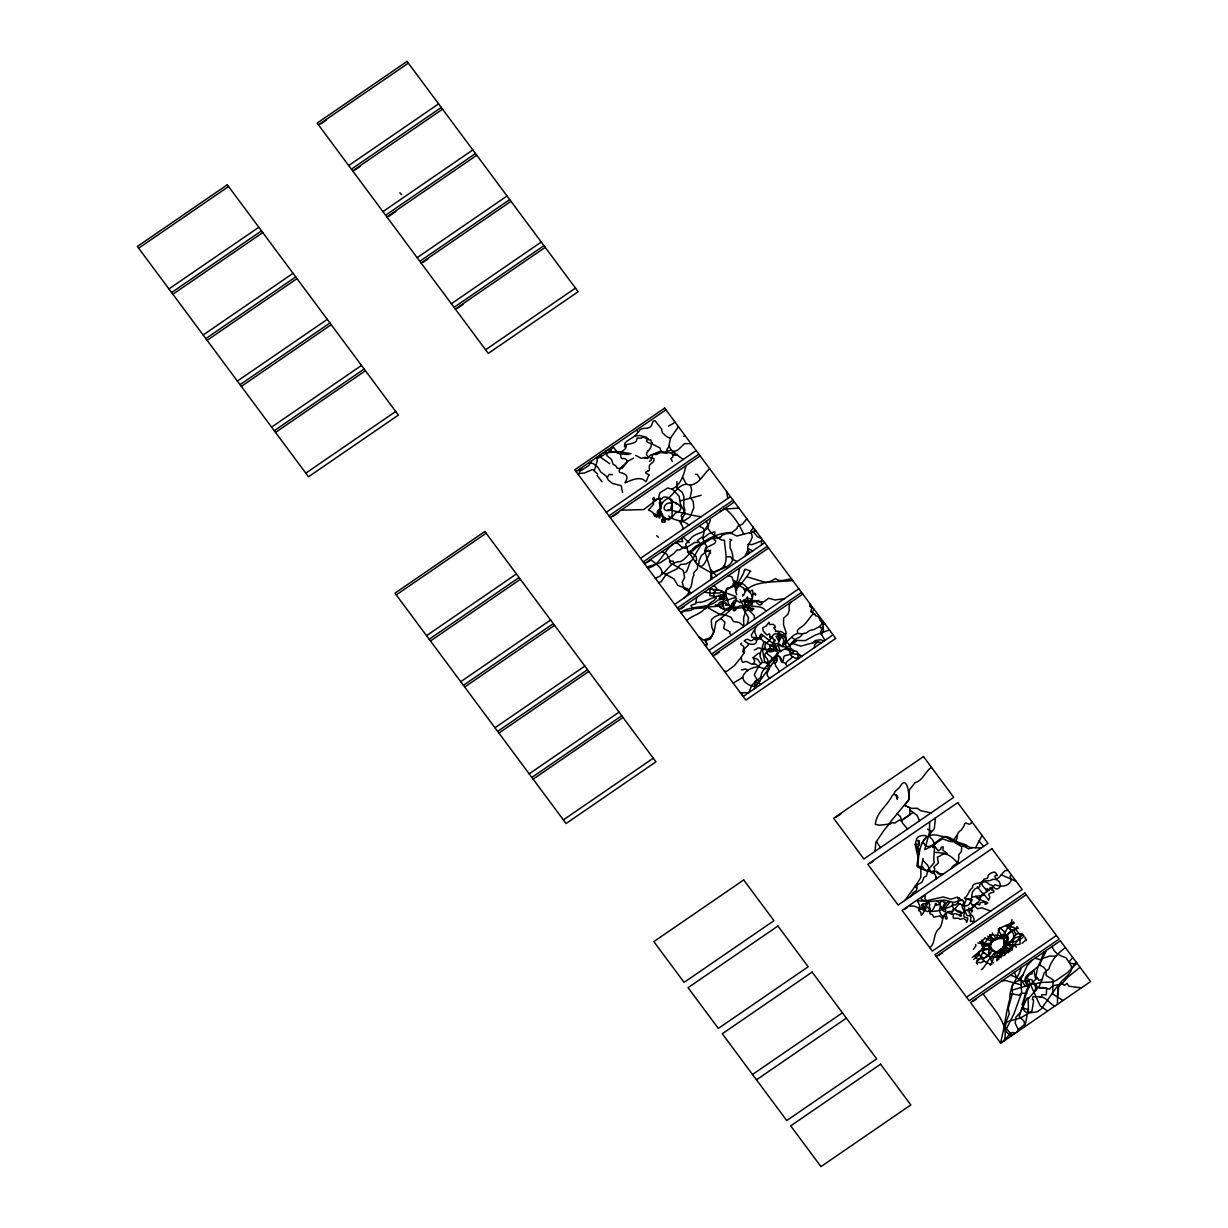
<?xml version="1.0" encoding="UTF-8"?>
<svg xmlns="http://www.w3.org/2000/svg" width="1228" height="1228" viewBox="0 0 1228 1228"><rect width="100%" height="100%" fill="white"/><g stroke="black" fill="none" stroke-linecap="round" stroke-linejoin="round"><path stroke-width="1.5" d="M1002.677 951.823L1001.833 955.138L1004.12 955.676M597.744 474.008L594.214 471.138L597.192 461.099L597.222 457M686.744 620.57C693.344 614.66 698.087 615.335 704.396 609.241A4.298 3.976 -20.8 0 0 705.732 608.689L707.006 607.031L717.689 606.31L725.241 600.768L734.329 597.729L736.524 598.036L736.063 600.185L740.192 602.626L746.332 598.742L747.438 596.854M1001.802 937.824L1002.923 934.186L1005.962 935.444L1003.046 937.378M813.32 613.156L812.629 614.414L814.978 614.322L815.499 615.658L818.186 616.563L822.883 624.146L824.095 622.78M1022.187 933.449L1019.516 933.971L1013.653 927.217L1011.734 927.309L1011.289 925.697L1009.57 927.892L1011.396 931.499L1006.008 935.828M658.07 511.278C655.936 510.004 659.037 521.01 657.855 511.431M929.642 821.885L929.442 832.4L924.699 849.653C932.313 846.813 937.716 839.445 944.593 836.56C951.976 836.268 957.364 845.432 965.454 845.017L970.32 847.581L981.233 847.98M1004.304 952.698L1007.42 944.532L1007.82 939.251L1006.269 935.444L1011.765 930.179L1018.319 928.23M735.357 609.548C730.184 609.318 735.833 612.879 736.017 608.827C735.633 604.452 735.465 609.441 734.497 607.292C732.655 610.07 733.576 607.399 728.895 604.667C725.349 594.045 726.423 590.085 714.097 589.578A5.894 5.465 -20.8 0 1 711.948 589.01L708.479 589.271M909.641 905.972L914.446 906.203L927.861 911.683L929.734 910.132M990.704 957.794C994.926 956.29 998.303 958.362 1001.127 953.634C1005.732 947.018 1002.785 946.665 996.86 952.145C993.912 952.79 987.65 944.485 989.492 947.509C987.205 950.196 981.771 949.873 979.315 951.593L978.225 954.079L972.162 957.38M685.991 465.612C683.904 474.469 681.003 485.275 671.655 489.128L667.679 487.961L659.789 492.873L658.561 498.246L643.733 509.559L621.046 510.188M990.382 965.101C986.069 959.329 985.378 967.817 981.249 969.613M1004.35 1040.807C1009.309 1022.77 991.856 1007.727 983.183 993.759M1022.279 981.771L1024.966 985.716L1026.823 986.314L1032.257 983.674L1032.426 980.205L1030.399 979.207C1022.126 985.378 1018.534 976.413 1010.137 975.339M762.926 540.458L761.314 541.087L761.698 544.71M810.311 604.237L809.682 606.248L811.908 608.213L810.726 611.621L814.978 614.322M973.666 959.421C984.749 948.922 980.021 962.844 986.744 961.708M990.397 957.333L991.334 960.987L993.544 962.936M748.85 692.607L751.981 685.009L760.623 677.38L761.867 672.591L764.798 668.17L772.888 659.774L775.421 658.622L775.359 657.164C779.626 650.364 780.732 664.241 782.436 661.907C784.723 660.019 781.99 655.368 786.15 655.368C801.07 652.851 790.909 643.334 778.138 652.529L776.541 654.094C778.567 658.807 771.614 659.236 770.77 661.662C767.746 664.102 768.267 659.375 766.487 658.054C760.869 652.759 770.693 649.919 776.157 649.412M997.09 960.511L997.059 952.068M733.024 604.867C735.787 606.954 716.784 621.905 715.955 621.813C714.527 628.275 714.635 637.271 706.714 639.005A2.778 2.563 -20.8 0 1 705.962 639.082C702.6 641.83 701.848 637.67 699.008 637.071M740.1 599.556C742.157 604.59 747.038 609.027 744.506 614.952C742.526 618.927 744.46 622.949 743.523 626.725M1005.578 1030.553L1014.113 1013.407L1021.65 992.685L1020.944 978.992L1027.145 965.791L1032.027 960.219M923.149 858.433L920.893 869.086L920.831 877.345L917.101 883.515L916.533 890.438L913.018 892.787L910.455 896.563M1011.811 950.395L1013.499 945.146L1019.977 944.209L1020.361 936.135L1014.297 938.192L1008.925 942.521M979.453 955.169L978.9 953.081A18.128 16.793 -20.8 0 0 979.115 952.421L979.76 951.316M775.728 648.384L763.34 641.4L761.314 639.113L758.889 638.621M770.631 666.297L764.768 661.907L762.588 650.733L764.983 646.972L765.151 644.224L769.25 640.74L773.364 634.815A8.519 7.89 -20.8 0 1 774.883 633.832L781.254 634.216L786.288 638.898L785.69 640.402C781.622 644.424 780.87 648.645 786.411 641.998L793.687 635.26L797.54 633.356L797.448 630.21L800.165 627.769C805.783 624.668 808.561 618.851 812.629 614.414M1006.331 936.381L1003.614 938.837L1004.427 944.332L1003.429 947.617L996.768 952.621L992.945 951.071L989.568 946.542L991.978 940.97M998.226 956.535L998.855 957.564M717.459 605.45C718.441 603.716 720.084 600.63 722.739 602.165C723.921 599.801 722.54 599.801 724.643 598.543C724.336 593.799 724.136 598.972 722.171 597.345C721.373 597.238 717.244 594.49 719.547 595.749C721.174 592.403 728.281 597.468 723.952 595.918M648.062 450.814C643.365 455.711 650.195 458.397 653.833 458.474C655.123 461.989 651.132 463.125 649.812 464.844C648.123 466.548 651.04 471.26 647.816 470.953M977.488 964.563L977.058 960.787A2.886 2.671 -20.8 0 0 978.056 960.219C982.538 957.978 982.078 947.049 986.882 949.183M1002.954 947.448L1004.35 943.795M1032.257 983.674L1036.248 984.534L1037.23 987.512L1046.701 988.479L1046.256 994.772L1041.666 994.757L1041.528 996.66L1032.871 996.737L1032.38 999.699L1033.531 999.73L1033.439 1002.14L1031.796 1011.519C1018.733 1015.97 1023.983 1000.835 1026.838 991.963L1029.264 986.667L1025.656 979.622L1029.432 974.571L1032.134 973.819L1032.211 971.594L1039.594 964.947L1046.241 950.441M757.139 625.39L751.26 635.137L751.904 637.194L759.18 638.422L761.222 633.924L773.671 644.147A1.919 1.781 -20.8 0 1 774.761 644.071L777.293 649.873L781.177 651.316M1000.805 935.813L1001.25 934.754L998.195 930.133M771.859 646.281L774.423 643.288L777.815 643.979L780.394 651.746M875.027 851.342L875.81 842.485L884.068 830.189A114.818 106.375 -20.8 0 0 890.96 821.286L908.689 799.796L909.38 789.972L915.06 782.681C922.965 780.578 924.976 771.767 931.469 767.316M953.68 909.349L952.682 911.253L949.935 911.621A11.405 10.576 -20.8 0 0 949.275 911.422C941.492 912.419 943.304 923.487 939.727 928.092C932.528 933.219 936.058 943.089 929.765 947.663M743.554 595.534C748.435 579.094 777.447 582.747 792.659 580.476M952.575 903.225C951.224 914 963.903 908.781 960.971 914.154C962.89 917.608 958.285 916.149 959.59 914.599C957.241 915.367 952.851 910.731 953.189 916.487C952.038 920.447 958.439 916.871 959.344 918.82C960.189 920.647 963.381 916.809 964.824 919.465C967.403 919.173 965.776 925.759 967.157 920.632C970.289 915.551 962.077 919.68 964.087 914.369C965.484 911.99 962.767 909.626 962.031 906.617C966.282 898.62 961.555 899.602 953.926 902.503L944.225 900.047L931.039 901.459L917.408 900.815L919.818 905.788L919.097 908.398M1006.146 947.341L1010.583 949.628M1000.452 1042.818C1004.55 1028.204 1005.717 1013.054 1009.953 998.502C1009.124 985.915 1018.073 978.67 1021.404 967.51M1017.122 926.633L1016.354 928.767M686.728 484.231C677.687 484.369 673.604 495.836 666.036 499.428C661.293 502.237 658.377 509.758 662.107 514.133C666.205 524.034 674.525 515.207 675.246 513.012C678.27 512.429 685.838 507.839 675.354 502.528C678.577 507.087 674.433 499.857 672.576 502.897C674.755 499.811 665.653 495.252 662.69 497.647C660.971 499.75 662.352 499.627 660.234 498.077C659.39 505.614 661.155 494.669 655.107 500.41L653.91 497.371L652.682 499.044C655.675 501.101 650.84 502.313 653.849 504.002L648.461 510.127L649.689 510.602C655.598 513.457 652.498 514.24 655.015 516.512C657.256 515.008 651.439 512.153 656.642 515.069C655.506 517.648 657.011 517.848 657.84 515.653C662.491 523.481 657.901 509.175 657.824 512.966L659.267 512.675L659.421 511.431L658.5 512.383L660.357 509.282L659.85 512.797M801.562 656.412L797.801 655.215L797.479 652.283C795.683 649.29 792.398 652.406 790.817 649.658L789.282 649.09M1003.614 938.837C999.792 937.731 992.961 939.359 991.073 943.426A27.231 25.235 -20.8 0 0 990.689 944.255C990.259 948.338 992.93 950.457 989.661 954.647A11.835 10.96 -20.8 0 0 988.724 955.491L989.308 956.443A2.042 1.888 -20.8 0 1 990.275 957.287L991.057 957.564M745.872 589.026L746.824 587.966L747.376 588.964M742.848 651.408C744.229 645.867 744.229 646.757 741.298 644.838L740.714 643.871L741.697 643.134M706.346 607.706L692.546 608.72L691.026 605.343L695.662 603.669L696.783 597.299M736.631 590.499C735.956 582.118 743.14 577.406 744.567 569.654M936.473 842.592L933.48 846.184M1016.462 1032.426L1019.578 1028.419L1025.457 1023.999L1028.435 1008.081L1028.112 998.886L1033.178 993.36L1035.91 988.34L1033.393 981.679L1037.399 977.611L1035.803 976.72L1037.46 968.462L1044.199 951.853M1052.089 946.389C1053.992 952.836 1059.687 955.829 1065.919 957.717C1073.211 968.063 1074.546 969.168 1063.648 979.361C1057.569 983.735 1058.843 989.998 1057.6 995.985M597.038 458.458L599.172 457.491L601.075 454.36M987.558 944.363L988.095 945.76L989.906 945.99M696.061 602.549L700.344 602.273C704.258 602.411 717.275 594.674 715.74 598.251C712.332 596.47 714.143 590.146 716.415 590.054M990.781 964.824L995.693 952.744L1002.048 954.34M996.722 960.756L1002.094 954.141L999.408 950.564M1000.636 934.631L1000.129 935.966L995.647 935.045M709.953 589.056L709.953 595.734L713.806 596.04M758.075 638.146L759.257 637.439L759.226 638.238M647.785 471.061C641.691 473.609 651.04 474.238 649.013 475.497C647.263 476.234 647.586 480.271 645.836 481.729C640.126 474.745 629.074 481.545 624.975 482.788C627.523 478.567 629.243 474.054 619.633 472.442C616.226 467.684 633.126 461.789 624.407 458.489A3.331 3.085 -20.8 0 0 623.655 458.412C619.526 460.454 622.12 453.546 619.158 453.562L615.32 452.119L603.362 452.779M988.924 950.979L989.169 954.233L987.02 955.277A1.689 1.566 -20.8 0 0 986.468 956.013L986.33 956.535A18.62 17.253 -20.8 0 0 986.13 957.026L984.165 958.162A3.469 3.208 -20.8 0 1 983.398 958.93L979.054 958.7M755.312 688.156L754.99 682.077L756.862 679.33M725.901 596.117L725.594 594.106M754.36 688.816L754.698 686.774M665.346 452.549L666.359 453.424L668.846 452.518C670.764 452.349 674.126 454.636 672.744 457.046L670.933 458.535L672.315 461.436M735.726 590.039C739.716 584.666 745.273 579.693 749.909 571.834M767.991 634.6C768.344 633.94 770.416 632.604 769.803 636.334C769.849 636.165 768.958 638.238 771.322 638.222C770.846 635.321 771.583 637.01 772.658 637.547C772.289 640.126 776.679 639.051 774.822 641.231C771.138 639.374 775.958 646.296 773.609 649.581M999.5 928.107L996.307 939.497M739.686 567.858L737.245 580.552C734.237 584.39 735.234 590.898 736.769 594.736M821.302 634.738L823.527 629.933L822.883 624.146M797.801 655.215L798.307 658.653M710.812 579.631L710.828 570.544L704.596 550.819L706.514 545.631L703.46 542.269L704.089 541.057C700.497 537.05 706.346 532.108 703.153 528.132L699.085 526.183M578.403 474.729L579.923 471.291L588.872 465.427L591.666 460.807M785.459 648.768L796.742 640.479L805.322 640.602L814.747 635.336L829.391 629.918M727.344 604.575C726.776 604.59 733.607 607.691 731.888 604.422M752.181 596.194C751.705 598.42 752.795 593.615 754.299 593.907C756.463 597.453 756.433 591.835 752.871 593.508C752.81 584.482 750.062 596.946 747.361 589.087M778.138 652.529L776.495 658.039L757.154 684.518L755.849 687.787M1006.699 944.992L1006.96 944.194M982.062 835.408L975.615 847.688M766.901 643.257L767.147 642.229M959.482 862.916L957.763 862.916C951.255 856.361 945.575 850.927 939.558 856.269L937.409 856.99L938.361 863.1L933.694 867.075L934.815 868.749L933.664 872.97L932.789 873.615L928.076 869.9L926.372 876.071L924.024 877.283L922.059 882.149L917.209 884.897M748.604 692.761L742.648 692.577L742.019 694.956M660.725 511.539L660.971 513.749L662.107 514.133M1021.082 935.567L1023.369 935.03M786.058 638.637C786.334 632.098 774.515 627.094 781.254 637.071L777.815 643.979L780.056 644.316L781.545 646.542L786.534 647.049L785.552 644.884L786.319 641.277L783.264 643.457L783.771 639.588L779.995 634.891L777.784 636.657L780.21 637.194L778.26 638.621L779.688 638.652L778.706 640.878L775.989 636.334L778.445 635.843L778.23 631.1L775.497 631.53L775.758 630.225L773.747 627.723L775.482 627.032L774.945 625.85L773.517 624.392L769.634 624.499L769.096 622.197L766.134 626.08L762.68 627.784L763.294 631.146L766.825 634.861L767.868 634.707M789.527 644.992C793.042 641.753 794.24 639.235 799.735 637.132L803.312 633.448L806.121 633.126L809.897 630.363L813.688 629.657L820.319 626.111L823.067 621.414M1008.341 942.613L1009.554 942.705L1007.559 942.444M986.422 962.691L993.682 953.91A17.407 16.133 -20.8 0 0 994.281 953.25L995.54 951.654M1024.919 937.133L1026.009 940.648M1024.919 1026.623L1024.075 1021.266L1019.225 1016.4L1023.185 1005.133L1022.187 1005.041A3.807 3.53 -20.8 0 1 1022.31 1003.629C1025.104 997.627 1024.889 991.81 1028.465 986.729C1022.11 979.483 1025.134 976.199 1032.011 971.379L1033.316 970.442L1034.252 971.686L1035.434 978.394L1037.752 978.562L1038.765 980.251L1042.127 979.545L1038.596 987.527L1044.844 987.696L1049.372 989.185L1052.764 985.854L1061.836 983.935L1067.439 977.488L1079.995 967.311M1006.377 947.525L1003.368 946.374M758.612 666.773C754.084 666.957 746.517 669.045 743.155 675.753L742.955 677.334L733.208 683.106M709.63 468.728C703.199 474.146 698.425 486.088 688.555 484.845A16.977 15.734 -20.8 0 1 686.375 484.093L682.522 477.078M1004.228 944.271L1004.074 938.392C999.899 936.335 992.163 942.644 989.538 934.938M1033.715 992.331L1036.263 990.259L1037.23 987.512M1008.587 943.196L1008.081 944.332L1012.194 949.582M759.948 681.233L757.154 679.79L754.268 674.863L758.351 666.743L756.187 664.241L751.459 664.01L746.148 661.355L744.061 662.045C742.295 663.534 741.205 659.697 741.466 658.361L740.944 657.579L744.582 652.068L743.968 649.121L748.282 645.191L748.159 643.533L744.153 640.893L745.411 639.926M1008.05 870.391L1005.256 870.545C1002.493 872.463 997.213 881.904 995.371 877.652C993.345 872.709 999.623 877.989 996.338 873.783C994.741 869.163 987.957 875.211 988.126 875.503C987.465 878.404 988.893 878.066 983.904 879.156C982.246 885.327 971.517 881.305 972.668 887.598C968.431 889.916 968.401 896.363 964.41 897.96C965.223 900.677 969.537 897.561 971.962 899.817C972.898 903.025 969.015 898.129 966.436 899.418C962.307 905.665 965.208 912.281 967.173 915.796C975.001 914.645 967.418 923.932 971.824 921.092C975.769 924.392 973.988 913.509 969.92 915.06L970.673 913.417L969.122 912.788L969.675 910.485L967.526 910.746L968.907 909.81L968.861 908.106L971.44 910.362L971.747 912.128L972.407 910.286L970.55 908.705L973.988 906.678L972.177 904.882L973.957 905.22L978.962 901.505L980.65 895.872L983.459 895.365L983.214 893.263L988.678 900.231L989.891 897.131L988.709 894.782C988.494 892.111 996.553 893.186 993.298 890.223A13.8 12.787 -20.8 0 0 991.702 889.947L992.838 887.552L989.906 887.936L989.2 890.162L980.85 895.565C981.341 903.209 972.376 891.85 977.074 898.175C980.696 900.968 992.807 902.519 985.455 904.13C983.352 904.622 987.696 902.181 984.365 902.043L980.082 902.78L979.714 905.005L977.81 904.299L977.734 902.595L971.164 908.628L966.728 909.933L962.169 913.171L957.717 911.775L954.494 908.751L952.544 910.378C953.573 913.171 949.566 911.59 952.253 914.277C948.645 913.31 945.284 910.316 946.312 915.597C948.768 919.972 945.053 920.417 945.007 916.149C942.137 917.209 939.973 914.092 939.251 909.487C941.569 908.52 938.131 896.962 943.703 902.212C947.985 901.045 941.676 905.85 943.565 907.492C945.299 905.236 947.632 900.324 949.904 901.797C948.968 903.624 946.358 906.417 944.593 908.659C945.207 908.244 946.834 911.422 944.393 911.529C938.745 908.597 949.336 908.459 952.59 905.251M753.04 527.15L752.564 529.099C748.021 531.709 754.222 535.255 751.49 538.923C750.538 543.129 745.227 545.462 749.111 551.725L747.821 554.242M976.582 957.61L974.264 955.722L979.315 951.746M935.444 817.909L934.324 828.624L930.486 833.321A6.693 6.201 -20.8 0 0 929.934 837.22C938.207 843.083 932.221 854.55 934.247 862.624L928.076 869.9M708.203 550.083L701.403 555.455L698.901 561.426C700.144 563.913 696.522 565.218 697.673 568.395L693.452 573.215L693.989 575.011C691.272 578.634 693.206 585.188 689.292 589.394M825.001 640.325L820.519 632.773L822.591 626.664M760.731 638.867L762.527 635.536M1065.397 947.663C1058.183 952.744 1051.368 960.25 1048.865 968.861L1044.184 972.914L1042.158 979.284M1022.049 943.38L1026.531 939.297M660.741 451.244L660.096 447.974L652.175 444.075L650.733 439.916L648.768 439.808L646.296 437.168L639.496 435.464L634.692 436.094L626.633 441.343L624.806 443.431L624.484 446.869M790.771 602.319L789.144 605.419L789.205 610.608L787.9 614.307L783.648 618.144L783.525 624.822L786.012 632.067L785.736 635.398M745.35 555.931L748.343 548.624L752.749 550.85M648.062 450.799C649.704 449.77 651.761 446.424 651.27 443.615C648.584 442.74 644.546 441.819 647.831 439.117C644.7 438.964 644.055 434.927 641.584 438.089C640.356 439.087 636.196 436.278 636.81 439.701C636.396 444.122 626.925 443.646 625.42 445.227C629.949 449.97 610.469 454.406 628.982 454.421M725.901 591.789L725.564 592.602C726.807 583.96 728.664 591.282 736.032 583.945C744.291 578.327 751.459 595.411 752.764 596.808M1057.784 987.772L1057.4 1004.335M732.686 603.071L729.954 607.2L726.408 608.766C723.461 615.443 714.128 614.691 711.288 620.217L711.826 627.109L713.698 631.944L710.521 638.928L705.639 640.54L707.174 644.439L705.808 646.22M676.981 481.591L676.904 488.191L682.2 492.259L683.95 496.757L683.766 505.982L684.948 510.111L681.11 515.775L682.568 518.876M958.607 899.832L957.994 902.856L961.816 904.975C967.557 908.167 971.655 903.148 971.548 897.53L972.33 892.249L974.894 888.934L979.852 886.616L979.79 884.697L983.106 881.121L990.106 880.568C999.377 875.18 1004.09 888.397 996.353 889.087C992.424 887.629 994.02 885.096 989.799 884.789C988.463 883.546 984.702 879.586 981.74 883.254C982.339 887.537 985.163 886.739 986.544 891.559C988.97 891.359 985.102 886.57 988.202 889.609C990.259 890.269 992.623 886.109 995.202 884.728C1000.805 887.245 1009.447 886.723 1011.427 879.494L1009.984 876.393L1011.166 874.597M1014.604 944.7L1021.604 934.692M739.456 584.635C744.705 581.78 739.363 587.153 737.429 583.561M634.692 436.094L638.683 431.596C641.784 425.732 648.062 430.767 651.561 425.487L653.035 421.173L655.031 420.713L661.462 428.894L662.383 432.732L666.62 436.6L670.519 438.289M812.092 612.557L814.118 609.349M985.363 953.404L984.104 953.143L988.724 955.491M1075.974 962.077L1072.52 967.25M744.398 570.943L745.242 569.132L750.815 571.173M982.032 940.095C979.79 945.775 984.994 953.143 990.535 947.555M973.374 949.428L975.999 945.667L975.569 944.532M704.626 639.788L706.883 644.378L705.455 645.744M689.123 553.521L689.86 551.587M731.857 604.268L732.487 603.04M662.368 572.417L673.988 578.895L677.702 585.295C686.114 589.118 695.094 587.874 684.242 597.867M905.036 900.277L917.101 883.515M753.363 663.611L754.775 661.247L753.24 658.008M1002.954 937.317L1007.82 926.971L1011.411 926.004M1011.903 919.603L1010.659 926.219M655.338 578.296L659.896 576.147C666.881 570.989 655.031 562.808 650.395 559.6M607.323 477.385L609.226 474.346L612.542 474.683M744.306 589.302C744.767 588.166 744.398 593.968 745.596 588.933M792.689 656.704C791.323 659.329 781.944 662.997 787.532 666.052M674.602 421.557L673.942 423.092L668.508 426.07M754.452 639.159L755.051 638.084M704.657 529.959L709.492 522.606L710.275 520.196L709.462 519.06M735.449 609.334L735.603 608.351L744.843 607.538L744.874 601.398L746.102 600.692L746.256 602.211L746.824 601.52L747.929 602.764L748.973 601.95M745.749 639.788C748.85 637.409 750.047 643.61 753.47 639.205L757.323 639.757L759.242 638.038M1011.979 939.911C1017.567 933.817 1008.51 927.923 1005.747 925.544M776.679 658.116C777.815 659.022 776.756 664.256 773.901 662.966L774.822 660.449M981.141 949.843L982.108 948.461M985.194 937.916L982.047 941.139L984.656 946.205M756.801 639.665L756.463 640.202C757.461 645.253 751.29 644.685 748.159 643.533M734.114 605.542L734.451 603.04M710.92 574.136C721.665 567.198 739.855 567.428 730.123 547.841L730.061 541.241L731.688 540.12L729.77 539.199M658.607 582.671L661.263 581.688L666.313 574.121L676.567 569.055L680.742 564.373L686.053 564.036L691.625 560.643L700.589 545.585L710.981 538.785L720.437 537.496L721.972 535.285L726.592 533.612L731.381 533.274L736.8 536.037L755.911 531.003M956.934 835.209L952.452 841.656L950.073 841.472A27.476 25.45 -20.8 0 1 947.724 840.704L942.628 838.801L936.442 842.853M680.742 612.465C690.827 604.652 708.08 609.687 717.858 600.078L726.546 598.42M998.794 959.329L997.059 960.05M793.472 643.764L800.733 646.158L812.614 642.889L815.239 640.494L820.764 639.757L823.942 641.062M1005.011 955.062C1004.673 953.573 1009.616 946.849 1012.072 947.724M775.82 660.142L776.695 659.267M993.391 951.025L994.91 951.393A5.403 5.004 -20.8 0 0 996.322 952.698L1002.938 948.569L1004.734 944.163C1010.859 937.946 1005.686 937.655 1000.851 936.979M966.16 845.754C967.48 843.836 956.136 843.406 954.156 839.338M651.914 442.31L651.822 443.661M726.684 590.023L732.748 585.587L732.563 586.493L735.158 586.324L731.965 576.899L728.342 575.64M986.115 957.119L987.005 956.673M1025.656 986.237L1012.025 990.106L1012.563 992.976L1008.234 1008.48L1009.309 1013.821L1005.962 1021.926L1005.394 1027.038L1006.331 1028.818A21.69 20.093 -20.8 0 1 1007.39 1029.77L1010.045 1032.855L1010.705 1036.386M1017.551 927.201L1015.264 928.844M782.374 635.398L785.69 633.571M955.845 841.364L957.042 838.31C956.98 835.009 958.07 831.417 961.14 830.251C962.491 827.994 963.919 826.889 964.717 823.773C966.068 820.872 969.092 827.304 972.054 821.946M740.944 657.579L734.344 665.699L726.393 671.547L724.413 670.918M817.848 641.952L814.671 644.639L814.425 647.586M760.301 635.106L759.932 637.01M723.86 509.175L720.36 511.569M1006.837 939.328L1003.997 943.534M734.359 604.391L736.263 600.431M1076.941 963.105L1067.623 972.484L1057.538 979.514C1050.968 984.58 1041.636 980.22 1035.097 984.349M994.22 939.481L990.889 942.858A10.745 9.947 -20.8 0 0 990.244 944.209L987.987 944.639M735.633 588.473L735.449 587.552M976.26 962.921L977.442 960.756M986.36 956.505L988.724 955.983M1018.749 978.87L1023.185 974.925M1068.928 962.184L1072.704 957.548M770.432 581.32L775.62 578.603C779.673 582.701 786.427 579.048 791.538 578.956M1061.836 983.935L1056.771 986.99L1041.068 1009.14L1036.985 1011.903L1029.187 1012.931L1020.33 1018.073L1008.203 1021.328L1004.443 1023.814M693.191 549.254L703.429 541.886M1013.499 945.146L1004.105 945.038M950.733 868.917L953.542 865.479L957.763 862.916L958.807 858.265A14.46 13.385 -20.8 0 0 958.546 855.01L961.386 851.511L961.662 847.612M678.424 426.669L670.565 438.058L668.922 445.81L671.409 450.476L673.988 451.321L674.878 453.209L683.198 459.502M683.827 436.278L684.825 435.326M746.839 518.799L742.464 524.095L737.429 526.536L737.03 528.439L732.118 532.415C717.873 532.86 707.343 538.447 697.443 546.598L692.868 550.927L687.342 551.925M727.298 604.483C723.737 607.63 727.759 602.549 726.147 603.47M727.866 610.024C730.829 608.505 727.958 608.198 733.868 605.834M698.333 542.438L694.695 542.515L688.217 546.567L682.983 547.32L679.928 549.944L677.165 549.898L673.681 553.659L660.035 562.9L646.941 566.983M991.119 948.323L988.954 950.441M725.963 603.148C725.042 602.288 722.831 604.099 722.003 605.235C726.362 605.435 719.946 606.202 723.952 607.231C723.031 610.193 724.766 608.413 725.886 609.61C728.219 612.496 716.139 605.005 720.821 607.63C723.614 605.542 709.707 604.805 717.474 605.465M776.771 654.493L767.792 663.181L767.546 666.006L769.388 668.707L766.978 673.328L767.531 676.06L769.833 678.194M787.424 648.415L786.242 647.402M1014.435 923.011L1010.767 925.16M635.736 455.373L641.154 458.336L645.222 457.353L647.309 458.489M693.114 608.981C689.553 612.311 684.288 609.18 681.218 613.125M769.741 645.59C768.958 649.29 773.364 649.535 775.82 648.844M1011.396 931.499L1015.786 928.353M755.082 685.009L757.661 683.842M960.45 903.823L958.04 904.959L954.954 908.996M975.938 958.116L978.562 959.529M768.835 648.584L766.825 649.98L765.029 649.443C761.59 650.333 758.935 645.621 756.141 649.29L754.176 649.904M980.558 950.84C984.411 949.658 985.455 942.014 990.689 944.255M1020.299 1012.547L1015.909 1017.183L1015.234 1023.216L1018.273 1029.663M758.152 666.512L762.143 662.445L768.482 662.399M977.826 942.981L985.624 944.455L990.827 943.273M1001.833 955.138L994.726 956.704M613.11 447.176L609.088 452.104L599.172 457.491M762.235 603.531C758.505 608.535 756.202 598.85 753.992 602.073C753.424 600.814 748.036 605.742 751.336 604.56M996.722 938.438L1005.64 936.043M1021.036 1010.429L1027.161 998.072L1028.803 997.827M901.644 820.227L912.68 812.782M957.994 902.856L955.307 904.959L952.575 905.113M138.672 248.209L228.546 186.533M318.451 124.826L408.325 63.15M320.769 123.936L326.479 120.006M168.927 288.948L258.801 227.272M348.721 165.565L438.58 103.873M171.613 292.54L261.503 230.849M351.392 169.157L441.282 107.465M172.887 294.259L262.761 232.583M352.666 170.876L442.541 109.2M354.984 169.986L360.034 166.517M203.157 334.998L293.016 273.322M382.936 211.615L472.795 149.939M205.828 338.606L295.718 276.914M385.607 215.222L475.497 153.531M207.118 340.325L296.976 278.649M386.897 216.942L476.756 155.265M389.153 216.082L395.708 211.584M237.372 381.064L327.247 319.387M417.152 257.68L507.026 196.004M240.043 384.671L329.933 322.979M419.838 261.288L509.727 199.596M241.333 386.39L331.192 324.714M421.112 263.007L510.971 201.331M423.414 262.117L427.774 259.123M271.588 427.129L361.462 365.437M451.367 303.73L541.241 242.054M274.274 430.721L364.163 369.029M454.053 307.338L543.943 245.646M275.532 432.44L365.407 370.749M455.312 309.042L545.186 247.365M457.599 308.182L462.971 304.498M305.803 473.164L395.677 411.487M485.582 349.78L575.456 288.104M396.245 594.92L486.119 533.244M576.039 471.537L665.898 409.86M578.342 470.646L581.734 468.329M633.525 458.197L628.153 461.007L622.105 468.405L617.254 468.313L615.719 465.719L613.156 464.322L611.437 459.333L607.016 455.726L606.218 450.829M426.515 635.659L516.389 573.983M606.294 512.276L696.169 450.599M429.186 639.251L519.076 577.559M608.965 515.867L698.855 454.176M430.475 640.985L520.334 579.309M610.255 517.587L700.114 455.91M612.557 516.712L618.743 512.46M460.73 681.709L550.604 620.033M640.509 558.326L730.384 496.649M463.416 685.316L553.306 623.624M643.196 561.933L733.085 500.241M464.691 687.051L554.565 625.359M644.47 563.652L734.344 501.976M646.742 562.792L651.377 559.615M706.591 528.808C702.554 533.397 696.767 533.075 692.285 536.897L685.654 544.158L688.417 552.769L690.489 554.381C701.848 573.415 702.984 566.323 709.078 554.718L709.109 553.49L710.644 553.168L709.538 551.648C713.376 548.026 706.284 553.076 705.885 550.635C705.486 544.695 716.707 545.861 715.709 540.228L714.143 539.998L714.926 532.108L713.836 532.031L709.001 533.658L702.723 538.478L701.71 537.219L697.397 540.52L700.697 543.881L695.908 546.03L690.32 551.495L696.261 556.576L696.644 560.367L695.248 561.334L697.596 565.279M761.544 538.601L757.492 536.743L753.685 532.231M494.961 727.774L584.82 666.098M674.74 604.391L764.614 542.715M497.632 731.381L587.521 669.69M677.411 607.998L767.3 546.306M498.906 733.101L588.78 671.424M678.685 609.717L768.559 548.041M681.003 608.827L684.257 606.601M529.176 773.84L619.035 712.163M708.955 650.456L798.829 588.78M531.847 777.447L621.736 715.755M711.626 654.063L801.531 592.372M533.121 779.151L622.98 717.474M712.9 655.767L802.774 594.091M715.156 654.908L719.147 652.175M563.376 819.89L653.25 758.213M743.17 696.506L833.029 634.83M835.93 817.357L840.842 813.98M870.145 863.422L873.323 861.242M904.33 909.518L907.599 907.277M962.43 900.017L960.357 899.479L959.252 897.668L957.809 898.589L957.564 897.039L950.917 899.203L943.273 896.931L927.171 900.631L924.745 898.835L925.39 895.058L921.829 897.315L921.322 899.479L926.94 901.997L925.482 903.854L923.195 903.624L921.629 905.282L923.241 904.975L924.285 906.203L921.092 907.2L921.399 908.459C923.563 910.316 923.287 905.082 923.886 908.413C924.484 911.314 918.191 906.786 918.483 910.593C923.026 911.007 919.265 919.91 923.517 912.312C924.408 911.514 925.774 908.167 926.158 908.244C923.088 907.277 925.574 907.369 925.943 905.512C924.009 903.332 931.622 901.628 929.442 906.126A4.206 3.899 -20.8 0 0 929.32 907.062C932.144 909.487 926.495 912.158 932.052 910.884C933.648 908.413 935.705 905.097 935.168 903.961C936.764 901.367 936.043 906.725 936.565 905.082C939.266 904.115 941.738 905.512 937.332 901.229M752.534 1074.485L842.423 1012.793M756.494 1079.811L846.353 1018.135M936.273 956.428L1026.148 894.751M938.514 955.522L942.275 952.943M983.643 960.695L983.398 958.93M1024.014 935.905C1019.455 942.244 1011.105 941.937 1004.043 943.764M966.528 997.167L1056.402 935.49M972.791 1001.587L975.968 999.408M674.878 453.209L674.034 453.639L675.062 455.081M1000.835 937.041L993.022 940.709L992.377 938.223M725.303 509.083L738.872 508.07M721.573 591.512L719.746 593.047L714.481 593.001M743.247 651.654L743.83 653.235M1001.096 935.613L1003.598 936.135M929.796 901.076L926.587 905.22A2.287 2.118 -20.8 0 0 926.649 906.417L929.151 909.088L930.149 914.062L932.282 914.461L933.833 917.178L940.08 915.904L942.429 918.667M661.984 551.648L666.773 554.089L670.212 561.119L669.398 561.564L671.655 564.527M647.755 568.088C663.089 565.617 665.545 540.335 682.768 541.579L681.617 538.171M1001.48 981.264L1005.394 980.435L1021.435 984.979M749.755 533.059L755.481 530.435M983.521 961.524L980.65 962.721L977.442 962.23M715.863 596.332L723.169 595.78M765.566 642.29L763.801 642.428L760.285 653.496L760.055 656.305L762.066 661.186M707.589 606.985C709.016 601.428 713.299 602.825 716.139 598.067M972.422 847.581L968.662 848.886L964.21 846.338L961.248 846.445L945.928 837.051L939.988 835.946C920.616 829.529 918.099 853.767 918.022 867.321L928.168 871.389L937.041 871.404L940.633 874.52L942.551 874.536M695.401 474.269L697.043 474.315L700.528 479.012M701.188 495.298L680.573 500.778M1013.668 921.982L998.364 928.875M982.768 944.363L983.735 944.393M741.405 669.536C743.4 671.24 744.675 666.635 747.668 670.595M769.818 581.458L766.165 582.548L747.76 577.068M768.713 668.631L764.369 668.753L758.351 666.743M714.696 592.633L711.334 593.308L704.335 592.111M822.56 620.739L820.197 620.478M735.004 585.372C732.103 583.868 732.778 585.142 733.73 582.563C735.772 576.623 734.436 586.017 736.892 583.592M683.873 572.847L686.59 571.741L690.443 561.442M1002.462 952.744C1017.122 955.154 1009.324 933.433 1019.056 933.633M672.929 454.437L674.648 455.327L677.426 454.467M812.614 642.889L817.265 641.63L821.578 642.689M792.705 643.625L793.795 641.784L795.575 641.553M742.034 693.206L740.453 692.853M1007.896 948.415L1003.506 947.402L1005.671 948.461M825.047 624.085L823.328 623.563M761.314 541.087L752.119 544.557L747.959 544.403M691.548 552.539C687.005 555.025 685.531 559.339 680.389 561.61C670.595 561.503 667.111 570.943 662.045 574.305M982.799 957.625L984.795 957.748M754.606 686.452C749.894 686.053 743.416 682.522 743.14 678.378L741.067 678.209M991.011 963.842L991.948 964.026M978.977 954.847L977.964 954.233M802.621 633.924L797.54 633.356M671.163 450.185L664.241 452.088L660.971 451.106L655.23 453.209L652.575 455.174L651.009 460.607L649.397 461.267M799.367 657.916L795.437 658.193L792.812 656.873C787.378 653.941 792.321 650.686 789.681 645.406L786.626 641.492L786.288 638.898M1016.185 881.351L1001.25 874.766M999.699 1041.804C1006.883 1042.879 1008.71 1029.294 1015.295 1033.147M735.971 599.632C730.307 602.472 734.467 604.022 733.009 604.882M989.507 943.488L988.156 943.35M1014.036 1034.099L1009.339 1034.759L1005.932 1031.259M659.804 512.613C661.171 518.569 664.179 515.054 662.552 518.201C664.793 518.569 664.041 518.369 661.8 519.981C663.98 519.413 665.576 519.613 661.739 520.503C663.473 521.455 659.39 522.714 665.284 521.931C665.023 521.885 663.765 520.611 665.254 520.196C664.317 516.159 665.683 519.858 668.646 519.981L671.916 517.648L672.437 504.938L670.688 499.765L668.585 498.307M987.619 945.176L981.74 941.124M690.996 443.63L684.487 443.63L678.056 449.878L671.271 452.794M795.928 641.169L794.792 639.865M984.242 948.354L984.15 946.527L989.875 944.915M1007.835 951.055L1008.265 952.836M780.655 645.59C777.186 643.917 773.133 648.737 777.631 650.057M713.33 585.94L715.187 586.57L718.134 590.514M754.898 601.183C758.397 602.15 759.625 598.251 758.044 601.367C754.376 599.325 751.812 601.889 744.721 600.86M1042.833 958.285L1049.925 956.044L1056.28 956.198M784.201 637.01L785.613 638.192M1022.694 934.876L1021.819 934.984M579.677 473.425L584.374 473.01L592.31 469.603L594.306 470.37M754.406 601.106L751.567 600.814L745.549 606.525L754.222 615.627L754.56 619.142M1007.298 939.313L1008.449 938.883L1007.482 935.03M980.85 895.565L971.839 897.192M675.385 542.438C680.327 543.559 681.34 549.883 687.158 547.903M990.505 952.728L988.402 952.621M772.642 644.746L769.849 645.544M730.691 533.474L731.474 533.505M934.692 852.278L947.371 853.537L942.812 850.129L943.211 846.921L941.201 847.259L940.709 849.423L938.223 850.835L934.984 846.706L932.635 847.381C932.82 844.035 925.498 849.5 924.147 843.436L922.136 842.715L926.603 836.084C923.349 834.257 915.06 836.514 916.641 840.597L915.766 841.195C915.305 847.52 920.309 844.02 917.915 840.397L919.373 840.996L918.805 841.855C920.248 843.759 919.542 846.138 917.531 846.414L918.744 848.809L917.869 850.006L918.912 850.789C919.219 853.168 919.373 857.037 917.562 851.48L916.948 847.105L915.044 844.066L918.037 857.236L916.963 866.185L922.842 866.876L924.515 870.023L928.598 871.005M983.275 943.043L979.714 941.692M990.704 911.038L981.986 907.876L977.549 908.751L973.282 904.683M1009.876 951.715L1004.949 949.566M719.454 537.281L720.56 537.373M1002.171 955.967L1001.388 955.169M909.917 809.973L909.841 814.855L900.83 820.903L899.51 819.936L894.644 823.159L892.403 822.53L890.5 823.911L879.601 825.216L875.288 824.402C876.531 812.015 886.601 806.842 892.265 795.575C893.631 792.827 899.602 795.345 897.254 799.305C896.778 798.538 896.67 794.639 893.969 794.055C894.306 791.016 898.221 789.266 899.94 786.826C907.001 774.131 909.748 794.762 908.674 800.027L904.652 805.43L909.963 807.855L909.917 809.973L917.116 815.423L919.511 820.795M778.69 656.443C782.482 656.75 781.023 663.688 784.155 662.644L785.567 663.581M1039.594 964.947L1043.723 967.28L1046.317 970.58L1046.072 975.4L1053.225 979.959L1052.534 993.897L1062.911 1000.513M1010.936 993.698L1019.04 995.187L1021.251 993.36L1026.869 993.252M1010.583 925.774L1007.482 925.206M929.243 911.452C931.791 911.698 947.356 910.531 941.001 907.753L940.725 906.295L943.687 909.012M1010.644 949.106L1011.488 949.229M1069.757 963.182L1074.792 963.888M760.347 653.664L758.674 653.189L752.964 657.625L757.553 659.298L760.485 663.396M784.308 598.742L775.114 599.955L768.559 598.282L763.54 602.042L758.213 601.336L762.22 603.516M589.01 462.634L593.201 463.585L597.514 466.732L600.799 471.966L606.432 476.28L608.321 480.133L612.373 483.387L621.184 485.659L622.581 492.382M735.879 596.501L725.334 592.694M631.023 453.685L616.656 451.397L612.204 451.812L607.967 449.617M999.807 927.892L1004.043 931.269L1004.872 934.047M761.068 684.211L755.189 681.479M726.531 556.913L730.629 556.668L731.842 558.955L737.23 561.518M724.643 592.418C718.257 590.622 726.162 594.26 725.994 596.608M785.321 649.121L788.069 649.95L792.567 653.849L796.987 654.309M688.862 525.154C683.996 519.812 674.264 521.608 668.646 515.913M1028.711 1009.738L1022.095 1007.835M943.027 874.213L938.146 873.661L936.15 871.512M699.929 566.522L710.935 572.601L714.082 572.033A17.76 16.455 -20.8 0 1 717.275 570.483C731.182 566.308 724.382 550.589 724.566 540.351L720.974 539.813L711.764 533.459L707.896 528.623L708.571 525.4L706.161 521.317M773.026 650.134L770.294 648.798L768.267 650.088C769.142 655.077 775.513 647.57 777.769 652.897M689.123 542.684L683.09 537.158M1020.038 980.374C1016.109 980.834 1010.905 984.273 1011.734 989.139L1012.025 990.106M668.063 509.697C678.485 511.569 690.197 515.346 701.111 516.742M1034.989 958.208L1040.147 959.667A5.511 5.096 -20.8 0 0 1041.283 960.066M644.362 458.075L647.724 458.305L650.333 455.266L653.388 453.899L655.921 454.636L660.326 452.549L664.839 452.978L667.096 451.075L666.973 449.371L669.168 446.393M821.67 628.997L819.828 626.372M794.93 639.512L791.83 637.455M1010.475 944.547L1009.078 943.073M970.366 902.288L973.144 906.11M928.828 847.136L929.78 847.55M724.459 565.509L727.268 568.349M1004.473 934.784L1002.416 935.414L1002.186 938.33M783.341 636.319L781.699 635.229M716.507 575.732L710.567 569.592M1060.854 982.676L1064.538 985.347L1067.086 983.382L1068.82 986.207L1081.361 987.849M731.428 635.029L729.555 633.295L730.153 631.929L723.599 628.444L724.95 622.228L720.882 618.528M992.04 941.661L985.04 938.161M664.026 573.108L666.881 574.658M930.962 812.951L920.447 810.603L917.377 808.3L911.222 808.346L904.468 805.246M993.529 950.825L992.209 949.382M766.165 611.191C761.191 604.498 754.56 607.998 747.56 604.805M1044.997 952.851L1043.831 952.145M1002.616 952.283L1003.767 953.158M984.104 953.143L982.262 950.196M1013.668 945.1L1016.538 947.156M927.585 829.069L931.469 831.371M983.705 947.832C984.027 943.073 993.728 926.219 995.724 939.696M401.725 194.715L399.852 192.842M658.3 537.25L656.734 535.669M916.886 888.151L915.014 886.278M691.471 592.909L684.211 588.887L682.2 582.226L684.595 577.559L683.136 570.222L673.926 564.911L673.266 561.211L670.212 561.119M1019.731 934.032L1020.852 935.751M751.275 604.314C754.974 604.867 749.663 602.518 751.336 602.81C752.779 600.707 749.894 600.83 748.573 600.753C743.4 595.058 753.178 601.459 752.426 597.806C750.508 602.211 750.492 602.227 748.988 601.981M907.63 828.961L902.626 823.374L900.354 816.574L896.793 813.412M672.284 488.959L679.084 496.281L680.496 504.263L685.209 512.89L680.496 521.961L683.474 528.854M979.023 840.873L983.49 846.445M1047.515 1011.012L1040.085 1005.732L1027.468 977.918M775.942 659.973L775.19 659.129M933.372 871.619L937.087 878.296M1039.364 996.768C1046.44 996.737 1048.85 1003.276 1054.637 1006.1M609.779 463.754L601.152 457.691L599.724 455.281M761.514 678.194L760.731 676.828M690.52 485.29L691.671 490.34L690.182 497.309L693.129 501.27L693.835 507.717L690.013 516.973L684.994 520.288L680.834 520.826M1004.78 934.938C1011.319 940.095 1003.276 948.062 1004.136 954.095M1001.173 957.702L998.517 951.24M743.968 599.985C744.337 608.505 750.262 604.099 750.769 609.932C754.836 612.849 749.172 607.307 753.455 608.428C755.281 610.285 750.753 607.507 749.464 607.998C746.455 607.353 748.052 608.167 748.374 609.932C746.348 611.897 747.054 608.858 746.071 610.915C743.155 610.393 744.49 604.99 739.609 605.803C739.931 606.893 732.302 608.029 728.143 610.224M705.148 606.187L720.575 614.814L724.627 614.691L730.921 617.254L733.546 621.598L739.026 622.442L744.214 626.249M930.394 871.189L927.585 865.141L922.827 860.291M724.858 508.499C733.73 515.115 739.977 525.799 743.661 534.226M1008.081 944.332L1007.896 943.104M992.377 941.216L987.711 936.196M936.012 879.018L935.874 876.807M742.648 607.829L748.573 617.791L747.223 624.192M772.642 659.636L771.261 656.965L767.208 653.68L766.917 650.088L764.445 647.647M1002.386 952.007L1000.743 949.536M785.72 646.88L786.166 647.755M681.141 523.757L679.207 520.687M710.828 570.544L712.24 578.664M714.773 591.251L712.163 589.102M597.084 475.389L602.042 481.806M1014.405 972.422L1016.6 977.381M743.861 589.01C743.569 585.879 742.265 589.333 739.578 584.912M989.891 947.786L988.172 945.79M1013.453 929.657L1016.001 934.523M779.105 671.839C778.706 668.078 774.914 667.341 775.206 663.013M990.09 934.569L991.395 937.286M1001.925 948.691L1002.8 950.672M977.396 886.8L983.214 894.291M797.571 653.373L801.853 656.228M880.43 847.627L876.531 841.61M993.176 935.107L992.393 932.988M612.787 446.317L617.469 452.641M636.825 429.815L637.593 432.087M754.821 629.918C754.007 633.541 758.106 637.086 756.341 639.558M611.022 450.185L611.467 452.011M726.469 491.4L727.82 498.414M669.076 510.495L670.503 509.497L672.038 503.864C666.267 499.535 659.114 512.03 669.076 510.495M659.697 501.316C659.896 503.403 663.811 500.917 660.142 504.201L660.664 506.765C661.278 512.797 658.684 502.897 659.697 501.316M659.666 509.42L658.008 510.403L659.666 509.42M743.216 594.674L742.556 595.764L743.216 594.674M720.022 598.374C715.755 598.604 727.774 595.565 720.115 598.481M659.206 510.004L659.375 510.019M227.272 184.783L137.382 246.475L308.489 476.786L398.379 415.095L227.272 184.783M407.051 61.4L317.162 123.092L488.268 353.403L578.158 291.711L407.051 61.4M484.86 531.494L394.971 593.185L566.077 823.512L655.967 761.82L484.86 531.494M664.64 408.11L574.75 469.802L745.856 700.129L835.746 638.422L664.64 408.11M743.707 879.954L653.833 941.63L684.103 982.369L773.962 920.693L743.707 879.954M923.487 756.571L833.612 818.247L863.883 858.986L953.742 797.31L923.487 756.571M777.923 926.019L688.048 987.696L718.319 1028.435L808.178 966.758L777.923 926.019M957.702 802.636L867.828 864.312L898.098 905.051L987.972 843.375L957.702 802.636M812.138 972.085L722.279 1033.761L786.749 1120.55L876.639 1058.858L812.138 972.085M991.917 848.701L902.058 910.378L932.313 951.117L1022.187 889.44L991.917 848.701M1024.889 893.017L934.999 954.709L969.214 1000.774L1059.104 939.082L1024.889 893.017M880.568 1064.185L790.694 1125.861L820.964 1166.6L910.838 1104.924L880.568 1064.185M1060.347 940.801L970.488 1002.478L1000.743 1043.217L1090.617 981.54L1060.347 940.801M658.899 512.905L658.976 512.966"/></g></svg>
